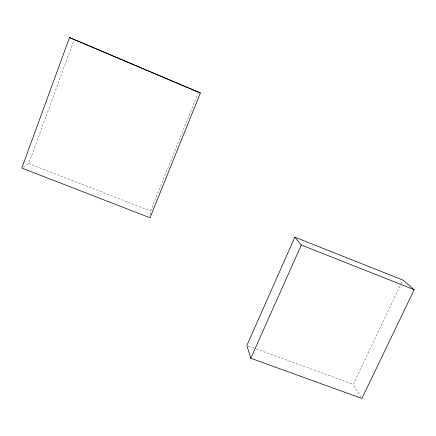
<?xml version="1.0" encoding="UTF-8"?>
<svg xmlns="http://www.w3.org/2000/svg" width="436" height="436" viewBox="0 0 436 436"><rect width="100%" height="100%" fill="white"/><g stroke="black" fill="none" stroke-linecap="round" stroke-linejoin="round"><path stroke-width="0.33" stroke-dasharray="2.18 1.64" d="M150.257 215.052L150.611 210.997L198.004 93.391M23.391 167.026L28.7 163.544L74.234 39.474M361.21 397.327L353.171 384.318L400.521 284.953M400.815 284.337L402.275 281.275M248.111 346.015L255.752 348.8M256.39 349.029L353.171 384.318M28.7 163.544L150.611 210.997"/><path stroke-width="0.65" d="M69.531 37.545L21.8 168.073L150.017 217.76L200.369 92.982L69.531 37.545L200.369 92.982M294.861 237.173L246.836 345.546L250.814 358.272L361.913 398.455L414.2 289.684L402.864 280.043L294.861 237.173L301.298 245.021L414.2 289.684M250.814 358.272L301.298 245.021"/></g></svg>
